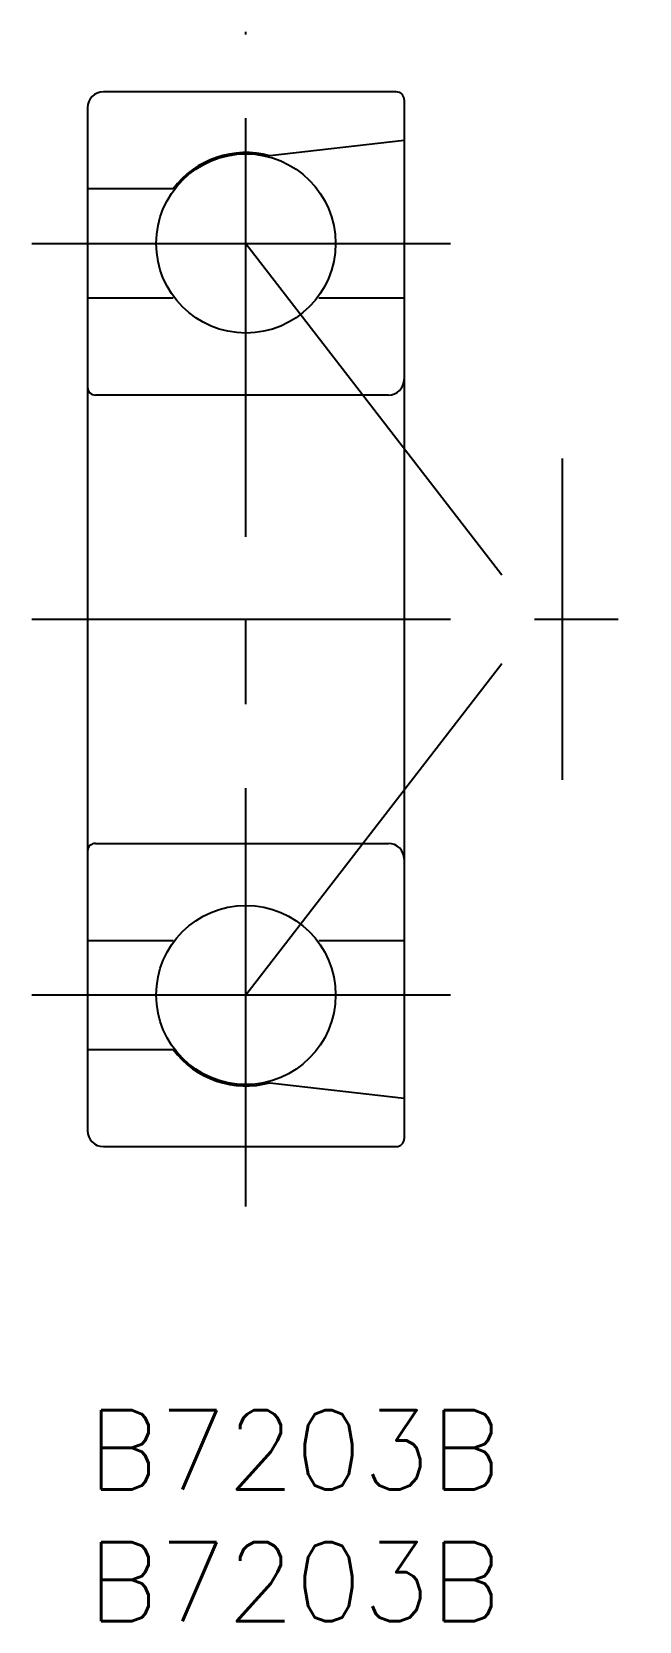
# Model space of a CAD drawing. Extents: x -2.1 to 20.9, y -8 to 52.3.
import ezdxf

# ---------------------------------------------------------------- set-up
doc = ezdxf.new("R2010")
doc.units = 0
doc.header["$LTSCALE"] = 0.5
doc.linetypes.add('CENTER', pattern=[50.8, 31.75, -6.35, 6.35, -6.35])
for name, color, linetype in [('MSM_CENTER', 1, 'CENTER'), ('MSM_CONTINUOUS', 7, 'CONTINUOUS'), ('MSM_PART_NUMBER', 7, 'CONTINUOUS')]:
    doc.layers.add(name, color=color, linetype=linetype)
doc.styles.get("Standard").update_dxf_attribs({"font": 'txt.shx', "height": 3, "bigfont": 'bigfont.shx'})

msp = doc.modelspace()

# ---------------------------------------------------------------- linework, layer by layer
at = {"layer": 'MSM_CENTER'}
for p, q in [((6, 7.722), (6, 52.278)), ((-2.115, 44.25), (14.115, 44.25)), ((6, 44.25), (17, 30)), ((18, 23.91), (18, 36.09)), ((-2.115, 30), (20.906, 30)), ((6, 15.75), (17, 30)), ((-2.115, 15.75), (14.115, 15.75))]:
    msp.add_line(p, q, dxfattribs=at)
at = {"layer": 'MSM_CONTINUOUS'}
for p, q in [((11.7, 50), (0.6, 50)), ((12, 49.7), (12, 10.3)), ((0, 49.4), (0, 10.6)), ((12, 48.161), (6.91, 47.578)), ((3.24, 46.32), (0, 46.32)), ((3.24, 42.18), (0, 42.18)), ((12, 42.18), (8.76, 42.18)), ((11.4, 38.5), (0.3, 38.5)), ((0.3, 21.5), (11.4, 21.5)), ((0, 17.82), (3.24, 17.82)), ((8.76, 17.82), (12, 17.82)), ((0, 13.68), (3.24, 13.68)), ((6.91, 12.422), (12, 11.839)), ((0.6, 10), (11.7, 10))]:
    msp.add_line(p, q, dxfattribs=at)
for centre in [(6, 44.25), (6, 15.75)]:
    msp.add_circle(centre, 3.398, dxfattribs=at)
for centre, radius, start, end in [((0.6, 49.4), 0.6, 90, 180), ((11.7, 49.7), 0.3, 360, 90), ((6, 44.25), 3.45, 74.7056, 143.1301), ((0.3, 38.8), 0.3, 180, 270), ((11.4, 39.1), 0.6, 270, 360), ((0.3, 21.2), 0.3, 90, 180), ((11.4, 20.9), 0.6, 0, 90), ((6, 15.75), 3.45, 216.8699, 285.2944), ((0.6, 10.6), 0.6, 180, 270), ((11.7, 10.3), 0.3, 270, 0)]:
    msp.add_arc(centre, radius, start, end, dxfattribs=at)

# ---------------------------------------------------------------- texts
at = {"layer": 'MSM_PART_NUMBER'}
for p in [(0, -3), (0, -8)]:
    msp.add_text('B7203B', height=3, dxfattribs=at).set_placement(p)

doc.saveas('drawing.dxf')
